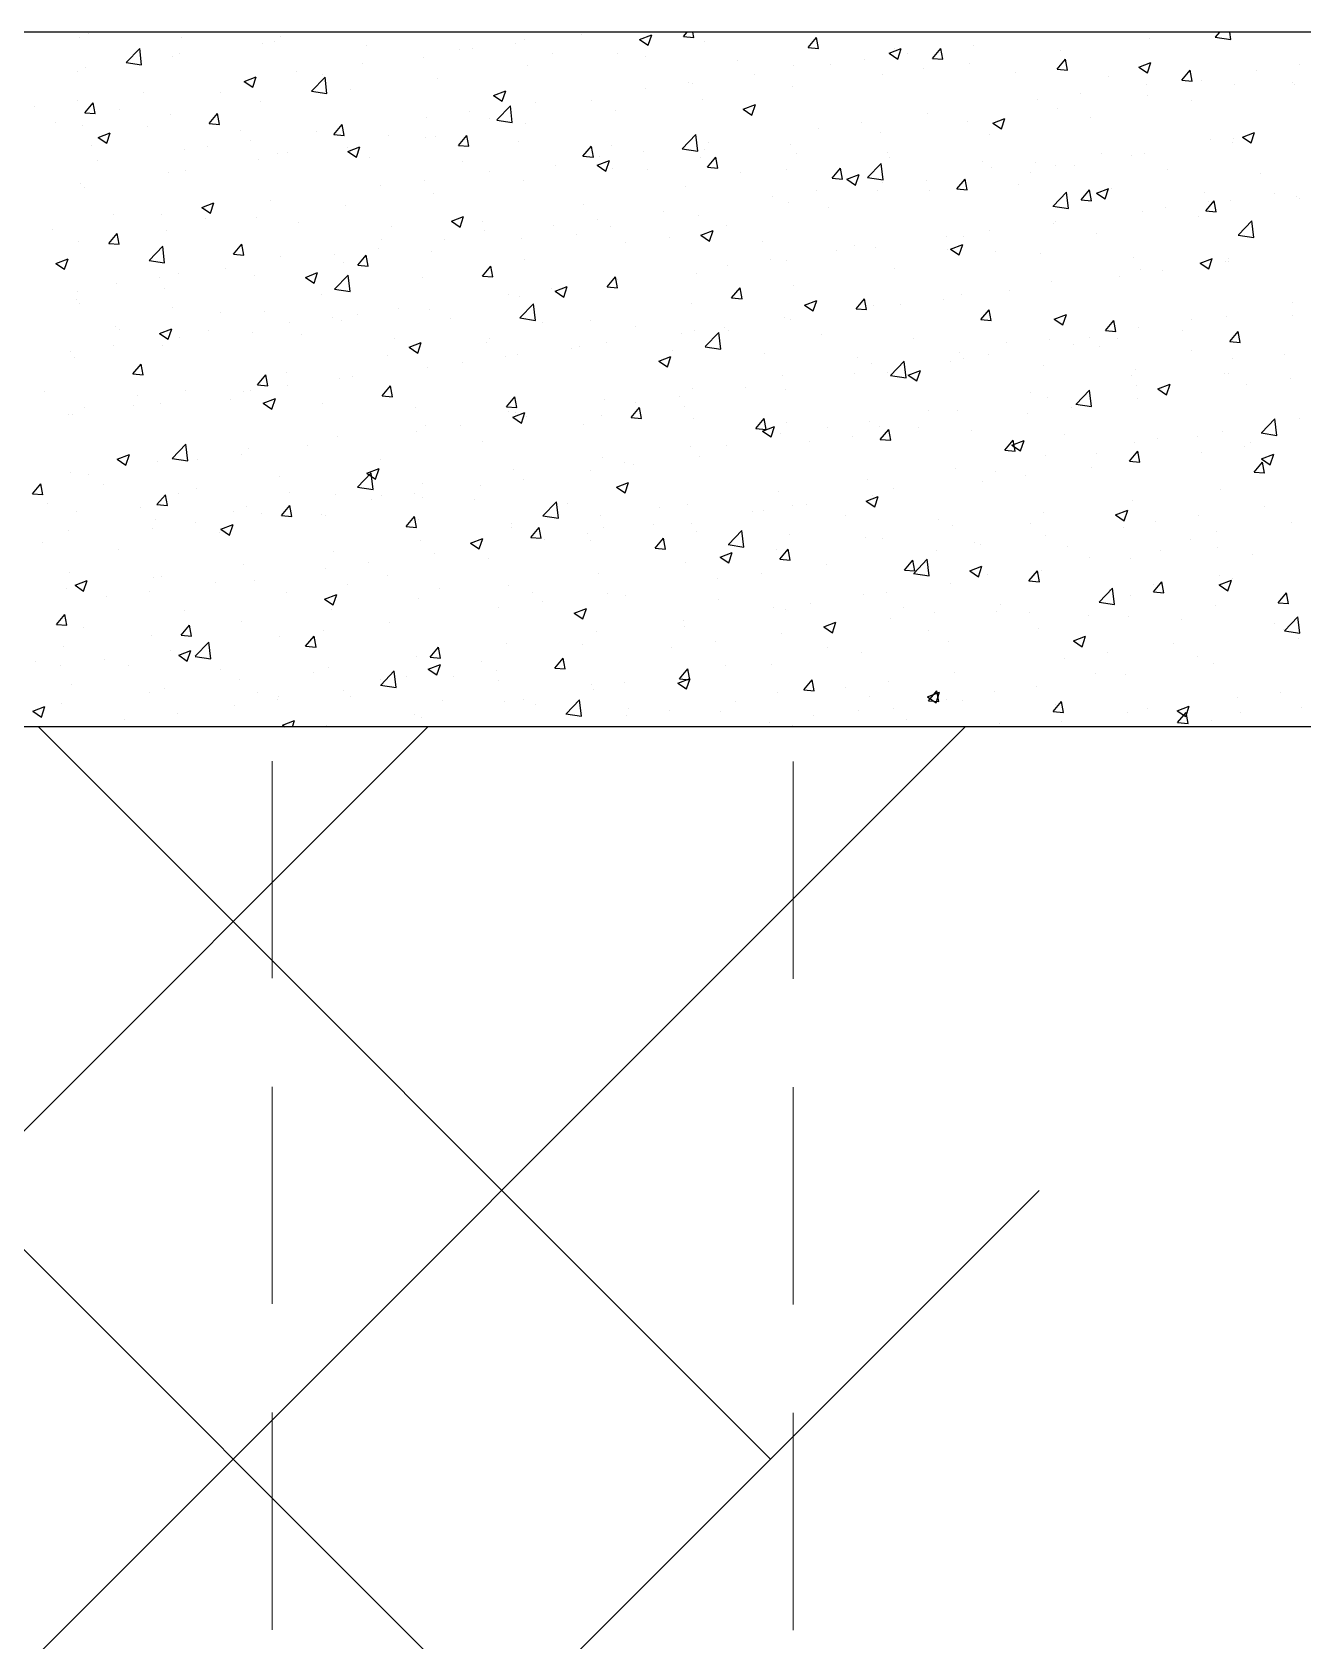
# Model space of a CAD drawing. Header units: millimetres. Extents: x 331487 to 517269, y 198509 to 399936.
# Drawn here: x 394982 to 395714, y 399010 to 399936 of the extents above; entities that cross this region are included whole.
import ezdxf

# ---------------------------------------------------------------- set-up
doc = ezdxf.new("R2010")
doc.units = ezdxf.units.MM
doc.header["$MEASUREMENT"] = 0
doc.linetypes.add('DASHED', pattern=[0.75, 0.5, -0.25])
doc.linetypes.add('DASHED2', pattern=[0.375, 0.25, -0.125])
doc.layers.add('9th_Sunk', color=251, linetype='DASHED', lineweight=5)
doc.layers.add('BEAM', color=1, linetype='Continuous', lineweight=5)
doc.layers.add('COLUMN', color=6, linetype='Continuous')

msp = doc.modelspace()

# ---------------------------------------------------------------- linework, layer by layer
at = {"layer": '9th_Sunk', "linetype": 'Continuous'}
for p, q in [((393550.83, 397568.19), (395519.12, 399536.48)), ((394014.87, 398341.59), (395209.76, 399536.48)), ((395871.02, 398341.59), (394676.13, 399536.48)), ((395406.98, 399114.98), (394985.49, 399536.48)), ((393086.79, 396794.79), (395561.66, 399269.66))]:
    msp.add_line(p, q, dxfattribs=at)
at = {"layer": 'BEAM', "linetype": 'DASHED2', "ltscale": 500}
for p, q in [((395120.13, 395079.25), (395120.13, 399536.48)), ((395420.13, 395079.03), (395420.13, 399536.48))]:
    msp.add_line(p, q, dxfattribs=at)
at = {"layer": 'COLUMN'}
for p, q in [((420345.71, 399936.48), (392220.13, 399936.48)), ((420350.13, 399536.48), (392620.13, 399536.48))]:
    msp.add_line(p, q, dxfattribs=at)
at = {"layer": 'COLUMN', "color": 2, "linetype": 'Continuous'}
for p, q in [((395009.36, 399933.15), (395009.36, 399933.15)), ((395014.55, 399935.72), (395014.55, 399935.72)), ((395034.39, 399936.44), (395034.39, 399936.44)), ((395067.94, 399933.46), (395067.94, 399933.46)), ((395114.81, 399929.79), (395114.81, 399929.79)), ((395121.32, 399931.21), (395121.32, 399931.21)), ((395124.92, 399933.93), (395124.92, 399933.93)), ((395260.21, 399930.19), (395260.21, 399930.19)), ((395265.52, 399932), (395265.52, 399932)), ((395298.08, 399935.18), (395298.08, 399935.18)), ((395331.66, 399932.35), (395338.66, 399935.04)), ((395331.66, 399932.35), (395336.63, 399929)), ((395336.63, 399929), (395338.66, 399935.04)), ((395356.92, 399933.96), (395359.03, 399936.48)), ((395356.92, 399933.96), (395362.9, 399933.44)), ((395362.89, 399933.43), (395362.33, 399936.48)), ((395369.25, 399930.88), (395369.25, 399930.88)), ((395428.64, 399927.68), (395433.47, 399933.43)), ((395434.62, 399927.15), (395433.46, 399933.42)), ((395625.1, 399933.07), (395625.1, 399933.07)), ((395663.14, 399933.66), (395672.03, 399932.28)), ((395663.17, 399933.69), (395665.84, 399936.48)), ((395672.03, 399932.28), (395671.54, 399936.48)), ((395036.08, 399919.04), (395043.87, 399927.16)), ((395044.94, 399917.63), (395043.84, 399927.13)), ((395062.88, 399922.29), (395062.88, 399922.29)), ((395066.61, 399923.92), (395066.61, 399923.92)), ((395174.7, 399928.95), (395174.7, 399928.95)), ((395207.2, 399921.99), (395207.2, 399921.99)), ((395228.08, 399926.7), (395228.08, 399926.7)), ((395235.17, 399926.9), (395235.17, 399926.9)), ((395281.46, 399924.44), (395281.46, 399924.44)), ((395318.73, 399924.48), (395318.73, 399924.48)), ((395334.85, 399922.19), (395334.85, 399922.19)), ((395428.64, 399927.68), (395434.62, 399927.16)), ((395460.99, 399920.65), (395460.99, 399920.65)), ((395475.37, 399924.35), (395482.37, 399927.03)), ((395475.37, 399924.35), (395480.35, 399920.99)), ((395478.67, 399927.03), (395478.67, 399927.03)), ((395480.34, 399920.99), (395482.37, 399927.03)), ((395486.03, 399923.95), (395486.03, 399923.95)), ((395500.37, 399921.41), (395505.19, 399927.15)), ((395500.37, 399921.41), (395506.35, 399920.88)), ((395506.35, 399920.88), (395505.19, 399927.15)), ((395523.9, 399928.93), (395523.9, 399928.93)), ((395572.1, 399915.13), (395576.92, 399920.88)), ((395573.76, 399926.03), (395573.76, 399926.03)), ((395578.07, 399914.6), (395576.92, 399920.87)), ((395008.29, 399913.91), (395008.29, 399913.91)), ((395012.36, 399915.89), (395012.36, 399915.89)), ((395036.05, 399919.01), (395044.94, 399917.63)), ((395134.15, 399913.6), (395134.15, 399913.6)), ((395148.89, 399911.97), (395148.89, 399911.97)), ((395172.02, 399918.58), (395172.02, 399918.58)), ((395267.39, 399917.44), (395267.39, 399917.44)), ((395388.23, 399919.93), (395388.23, 399919.93)), ((395397.84, 399912.34), (395397.84, 399912.34)), ((395420.35, 399917.02), (395420.35, 399917.02)), ((395441.61, 399917.68), (395441.61, 399917.68)), ((395471.31, 399912.13), (395471.31, 399912.13)), ((395494.99, 399915.42), (395494.99, 399915.42)), ((395521.82, 399918.53), (395521.82, 399918.53)), ((395548.38, 399913.17), (395548.38, 399913.17)), ((395572.1, 399915.13), (395578.07, 399914.61)), ((395619.08, 399916.34), (395626.09, 399919.02)), ((395619.08, 399916.34), (395624.06, 399912.98)), ((395624.06, 399912.98), (395626.08, 399919.02)), ((395643.82, 399908.86), (395648.64, 399914.6)), ((395649.8, 399908.33), (395648.64, 399914.6)), ((395686.81, 399914.4), (395686.81, 399914.4)), ((395711.84, 399917.7), (395711.84, 399917.7)), ((395045.96, 399901.99), (395045.96, 399901.99)), ((395103.92, 399908.11), (395110.93, 399910.8)), ((395103.92, 399908.11), (395108.9, 399904.76)), ((395108.89, 399904.75), (395110.92, 399910.8)), ((395109.11, 399910.3), (395109.11, 399910.3)), ((395142.77, 399902.45), (395151.67, 399901.08)), ((395142.8, 399902.49), (395150.59, 399910.6)), ((395151.67, 399901.08), (395150.56, 399910.57)), ((395164.94, 399903.54), (395164.94, 399903.54)), ((395215.45, 399909.94), (395215.45, 399909.94)), ((395247.64, 399900.1), (395254.64, 399902.79)), ((395252.61, 399896.75), (395254.64, 399902.79)), ((395334.93, 399904.05), (395334.93, 399904.05)), ((395359.96, 399907.35), (395359.96, 399907.35)), ((395362.03, 399907.01), (395362.03, 399907.01)), ((395419.97, 399905.09), (395419.97, 399905.09)), ((395601.76, 399910.91), (395601.76, 399910.91)), ((395623.65, 399906.09), (395623.65, 399906.09)), ((395643.82, 399908.86), (395649.8, 399908.33)), ((395655.14, 399908.65), (395655.14, 399908.65)), ((395674.4, 399906.19), (395674.4, 399906.19)), ((395707.82, 399907.41), (395707.82, 399907.41)), ((395708.52, 399906.4), (395708.52, 399906.4)), ((394983.05, 399893.71), (394983.05, 399893.71)), ((395008.08, 399897), (395008.08, 399897)), ((395012.16, 399890.11), (395016.98, 399895.86)), ((395018.14, 399889.59), (395016.98, 399895.85)), ((395090.57, 399901.96), (395090.57, 399901.96)), ((395113.6, 399896.5), (395113.6, 399896.5)), ((395247.64, 399900.1), (395252.61, 399896.75)), ((395249.53, 399885.93), (395257.32, 399894.05)), ((395258.39, 399884.52), (395257.29, 399894.02)), ((395271.77, 399895.74), (395271.77, 399895.74)), ((395303.71, 399897), (395303.71, 399897)), ((395368.03, 399897.59), (395368.03, 399897.59)), ((395391.35, 399892.09), (395398.35, 399894.78)), ((395396.32, 399888.74), (395398.35, 399894.78)), ((395560.75, 399897.81), (395560.75, 399897.81)), ((395572.55, 399892.74), (395572.55, 399892.74)), ((395585.78, 399901.1), (395585.78, 399901.1)), ((395623.89, 399899.78), (395623.89, 399899.78)), ((395649.5, 399897.4), (395649.5, 399897.4)), ((394995.08, 399884.62), (394995.08, 399884.62)), ((395012.16, 399890.11), (395018.14, 399889.59)), ((395032.25, 399891.95), (395032.25, 399891.95)), ((395061.66, 399889), (395061.66, 399889)), ((395083.89, 399883.84), (395088.71, 399889.59)), ((395083.89, 399883.84), (395089.87, 399883.32)), ((395089.86, 399883.31), (395088.71, 399889.58)), ((395208.87, 399887.46), (395208.87, 399887.46)), ((395233.9, 399890.75), (395233.9, 399890.75)), ((395245.4, 399886.99), (395245.4, 399886.99)), ((395249.5, 399885.9), (395258.39, 399884.52)), ((395266.18, 399884.15), (395266.18, 399884.15)), ((395317.52, 399891.19), (395317.52, 399891.19)), ((395391.35, 399892.09), (395396.32, 399888.74)), ((395459.72, 399884.51), (395459.72, 399884.51)), ((395497.59, 399889.49), (395497.59, 399889.49)), ((395520.61, 399885.25), (395520.61, 399885.25)), ((395535.06, 399884.08), (395542.06, 399886.77)), ((395535.06, 399884.08), (395540.04, 399880.73)), ((395540.03, 399880.73), (395542.06, 399886.77)), ((395591.18, 399887.39), (395591.18, 399887.39)), ((395011.15, 399882.6), (395011.15, 399882.6)), ((395019.9, 399875.86), (395026.9, 399878.54)), ((395019.9, 399875.86), (395024.88, 399872.5)), ((395024.87, 399872.5), (395026.9, 399878.54)), ((395048.46, 399882.37), (395048.46, 399882.37)), ((395101.84, 399880.11), (395101.84, 399880.11)), ((395145.71, 399879.14), (395145.71, 399879.14)), ((395155.23, 399877.85), (395155.23, 399877.85)), ((395155.62, 399877.56), (395160.44, 399883.31)), ((395155.62, 399877.56), (395161.59, 399877.04)), ((395161.59, 399877.04), (395160.43, 399883.3)), ((395187.08, 399876.98), (395187.08, 399876.98)), ((395208.61, 399875.6), (395208.61, 399875.6)), ((395214.24, 399876.65), (395214.24, 399876.65)), ((395227.34, 399871.29), (395232.16, 399877.03)), ((395233.32, 399870.76), (395232.16, 399877.03)), ((395356.25, 399869.38), (395364.04, 399877.5)), ((395365.12, 399867.97), (395364.01, 399877.47)), ((395434.68, 399881.21), (395434.68, 399881.21)), ((395470.1, 399878.84), (395470.1, 399878.84)), ((395532.86, 399877.38), (395532.86, 399877.38)), ((395660.5, 399874.96), (395660.5, 399874.96)), ((395673.46, 399875.44), (395673.46, 399875.44)), ((395678.78, 399876.08), (395685.78, 399878.76)), ((395678.78, 399876.08), (395683.75, 399872.72)), ((395683.75, 399872.72), (395685.77, 399878.76)), ((395685.54, 399878.26), (395685.54, 399878.26)), ((395016.17, 399871.19), (395016.17, 399871.19)), ((395069.55, 399868.93), (395069.55, 399868.93)), ((395082.81, 399870.86), (395082.81, 399870.86)), ((395107.84, 399874.16), (395107.84, 399874.16)), ((395122.93, 399866.68), (395122.93, 399866.68)), ((395128.76, 399866.97), (395128.76, 399866.97)), ((395163.61, 399867.85), (395170.62, 399870.54)), ((395163.61, 399867.85), (395168.59, 399864.49)), ((395163.73, 399870.25), (395163.73, 399870.25)), ((395168.59, 399864.49), (395170.61, 399870.53)), ((395227.34, 399871.29), (395233.32, 399870.77)), ((395261.99, 399873.34), (395261.99, 399873.34)), ((395299.07, 399865.01), (395303.89, 399870.76)), ((395299.07, 399865.01), (395305.04, 399864.49)), ((395305.04, 399864.49), (395303.89, 399870.75)), ((395315.37, 399871.09), (395315.37, 399871.09)), ((395333.66, 399867.91), (395333.66, 399867.91)), ((395356.22, 399869.35), (395365.12, 399867.97)), ((395368.76, 399868.83), (395368.76, 399868.83)), ((395371.53, 399872.89), (395371.53, 399872.89)), ((395418.75, 399871.8), (395418.75, 399871.8)), ((395422.14, 399866.58), (395422.14, 399866.58)), ((395474.54, 399867.37), (395474.54, 399867.37)), ((395597.35, 399866.65), (395597.35, 399866.65)), ((395615.14, 399865.43), (395615.14, 399865.43)), ((395622.67, 399866.49), (395622.67, 399866.49)), ((395673.18, 399872.9), (395673.18, 399872.9)), ((395019.65, 399862.55), (395019.65, 399862.55)), ((395060.44, 399855.71), (395060.44, 399855.71)), ((395070.44, 399856.96), (395070.44, 399856.96)), ((395112.38, 399863.21), (395112.38, 399863.21)), ((395176.31, 399864.42), (395176.31, 399864.42)), ((395229.69, 399862.17), (395229.69, 399862.17)), ((395245.47, 399856.3), (395245.47, 399856.3)), ((395283.08, 399859.91), (395283.08, 399859.91)), ((395307.33, 399859.84), (395314.33, 399862.53)), ((395307.33, 399859.84), (395312.3, 399856.48)), ((395308.62, 399864.61), (395308.62, 399864.61)), ((395312.3, 399856.48), (395314.33, 399862.53)), ((395316.3, 399857.9), (395316.3, 399857.9)), ((395336.46, 399857.66), (395336.46, 399857.66)), ((395366.81, 399864.3), (395366.81, 399864.3)), ((395370.79, 399858.74), (395375.61, 399864.48)), ((395370.79, 399858.74), (395376.77, 399858.22)), ((395376.77, 399858.21), (395375.61, 399864.48)), ((395416.22, 399857.35), (395416.22, 399857.35)), ((395442.52, 399852.46), (395447.34, 399858.21)), ((395448.49, 399851.94), (395447.34, 399858.2)), ((395462.98, 399852.83), (395470.77, 399860.95)), ((395471.84, 399851.42), (395470.73, 399860.92)), ((395475.52, 399864.32), (395475.52, 399864.32)), ((395528.9, 399862.07), (395528.9, 399862.07)), ((395534.44, 399858.36), (395534.44, 399858.36)), ((395559.47, 399861.66), (395559.47, 399861.66)), ((395571.33, 399859.45), (395571.33, 399859.45)), ((395582.28, 399859.81), (395582.28, 399859.81)), ((395635.67, 399857.55), (395635.67, 399857.55)), ((395009.93, 399849.31), (395009.93, 399849.31)), ((395012.12, 399846.95), (395012.12, 399846.95)), ((395182.56, 399848.02), (395182.56, 399848.02)), ((395207.59, 399851.31), (395207.59, 399851.31)), ((395264.96, 399850.86), (395264.96, 399850.86)), ((395357.9, 399847.34), (395357.9, 399847.34)), ((395389.84, 399855.4), (395389.84, 399855.4)), ((395442.52, 399852.46), (395448.5, 399851.94)), ((395443.22, 399853.14), (395443.22, 399853.14)), ((395451.04, 399851.83), (395458.04, 399854.52)), ((395451.04, 399851.83), (395456.01, 399848.48)), ((395456.01, 399848.47), (395458.04, 399854.52)), ((395462.95, 399852.8), (395471.84, 399851.42)), ((395471.29, 399850.05), (395471.29, 399850.05)), ((395496.61, 399850.89), (395496.61, 399850.89)), ((395514.25, 399846.19), (395519.07, 399851.93)), ((395520.22, 399845.66), (395519.06, 399851.93)), ((395519.39, 399851.96), (395519.39, 399851.96)), ((395549.99, 399848.63), (395549.99, 399848.63)), ((395556.82, 399855.42), (395556.82, 399855.42)), ((395594.75, 399843.82), (395601.76, 399846.51)), ((395599.72, 399840.47), (395601.75, 399846.51)), ((395689.05, 399855.3), (395689.05, 399855.3)), ((395079.59, 399835.6), (395086.59, 399838.28)), ((395084.56, 399832.24), (395086.59, 399838.28)), ((395119.41, 399839.7), (395119.41, 399839.7)), ((395213.02, 399843.36), (395213.02, 399843.36)), ((395299.59, 399837.33), (395299.59, 399837.33)), ((395408.38, 399841.77), (395408.38, 399841.77)), ((395417.54, 399838.51), (395417.54, 399838.51)), ((395433.41, 399845.06), (395433.41, 399845.06)), ((395468.88, 399845.55), (395468.88, 399845.55)), ((395498.5, 399845.41), (395498.5, 399845.41)), ((395514.25, 399846.19), (395520.22, 399845.67)), ((395569.7, 399836.28), (395577.49, 399844.4)), ((395578.56, 399834.87), (395577.46, 399844.37)), ((395585.97, 399839.91), (395590.79, 399845.66)), ((395585.97, 399839.91), (395591.95, 399839.39)), ((395591.95, 399839.38), (395590.79, 399845.65)), ((395594.75, 399843.82), (395599.73, 399840.47)), ((395603.37, 399846.38), (395603.37, 399846.38)), ((395656.75, 399844.12), (395656.75, 399844.12)), ((395657.7, 399833.64), (395662.52, 399839.38)), ((395659.23, 399838.82), (395659.23, 399838.82)), ((395663.67, 399833.11), (395662.52, 399839.38)), ((395671.97, 399839.61), (395671.97, 399839.61)), ((395697.1, 399843.8), (395697.1, 399843.8)), ((395710.13, 399841.87), (395710.13, 399841.87)), ((395711.65, 399840.44), (395711.65, 399840.44)), ((395028.57, 399831.53), (395028.57, 399831.53)), ((395056.5, 399831.42), (395056.5, 399831.42)), ((395079.59, 399835.6), (395084.57, 399832.24)), ((395081.53, 399834.72), (395081.53, 399834.72)), ((395081.95, 399829.28), (395081.95, 399829.28)), ((395111.17, 399829.92), (395111.17, 399829.92)), ((395162.51, 399836.96), (395162.51, 399836.96)), ((395223.31, 399827.59), (395230.31, 399830.27)), ((395228.28, 399824.23), (395230.3, 399830.27)), ((395307.35, 399828.47), (395307.35, 399828.47)), ((395345.22, 399833.45), (395345.22, 399833.45)), ((395365.6, 399831.02), (395365.6, 399831.02)), ((395440.18, 399835.4), (395440.18, 399835.4)), ((395569.67, 399836.25), (395578.56, 399834.87)), ((395621.46, 399833.21), (395621.46, 399833.21)), ((395634.2, 399835.52), (395634.2, 399835.52)), ((395653.33, 399830.43), (395653.33, 399830.43)), ((395657.7, 399833.64), (395663.67, 399833.12)), ((394993.34, 399823.11), (394993.34, 399823.11)), ((395026.04, 399814.9), (395030.86, 399820.64)), ((395032.01, 399814.37), (395030.86, 399820.64)), ((395059.23, 399822.42), (395059.23, 399822.42)), ((395135.33, 399827.02), (395135.33, 399827.02)), ((395188.71, 399824.77), (395188.71, 399824.77)), ((395223.31, 399827.59), (395228.28, 399824.23)), ((395241.27, 399827.32), (395241.27, 399827.32)), ((395242.1, 399822.51), (395242.1, 399822.51)), ((395282.32, 399825.17), (395282.32, 399825.17)), ((395295.48, 399820.26), (395295.48, 399820.26)), ((395315.09, 399824.61), (395315.09, 399824.61)), ((395367.02, 399819.58), (395374.02, 399822.27)), ((395367.02, 399819.58), (395371.99, 399816.22)), ((395371.99, 399816.22), (395374.02, 399822.26)), ((395381.87, 399825.39), (395381.87, 399825.39)), ((395508.13, 399818.92), (395508.13, 399818.92)), ((395518.17, 399818.67), (395518.17, 399818.67)), ((395533.17, 399822.22), (395533.17, 399822.22)), ((395570.11, 399826.16), (395570.11, 399826.16)), ((395571.04, 399827.21), (395571.04, 399827.21)), ((395595.01, 399820.42), (395595.01, 399820.42)), ((395676.39, 399819.69), (395685.29, 399818.32)), ((395676.43, 399819.73), (395684.21, 399827.84)), ((395685.29, 399818.32), (395684.18, 399827.81)), ((395008.72, 399816.02), (395008.72, 399816.02)), ((395026.04, 399814.9), (395032.02, 399814.37)), ((395049.34, 399805.07), (395057.13, 399813.19)), ((395058.2, 399803.66), (395057.1, 399813.16)), ((395097.76, 399808.62), (395102.59, 399814.37)), ((395103.74, 399808.09), (395102.58, 399814.36)), ((395181.29, 399811.87), (395181.29, 399811.87)), ((395182.95, 399817.31), (395182.95, 399817.31)), ((395211.8, 399810.07), (395211.8, 399810.07)), ((395219.16, 399816.86), (395219.16, 399816.86)), ((395263.74, 399817.57), (395263.74, 399817.57)), ((395323.55, 399815.38), (395323.55, 399815.38)), ((395348.86, 399818), (395348.86, 399818)), ((395402.24, 399815.75), (395402.24, 399815.75)), ((395444.98, 399810.61), (395444.98, 399810.61)), ((395455.63, 399813.49), (395455.63, 399813.49)), ((395467.66, 399812.26), (395467.66, 399812.26)), ((395509.01, 399811.24), (395509.01, 399811.24)), ((395510.73, 399811.57), (395517.73, 399814.26)), ((395510.73, 399811.57), (395515.71, 399808.21)), ((395515.7, 399808.21), (395517.73, 399814.26)), ((395536.69, 399810.41), (395536.69, 399810.41)), ((394995.57, 399803.34), (395002.57, 399806.03)), ((394995.57, 399803.34), (395000.54, 399799.99)), ((395000.54, 399799.99), (395002.57, 399806.03)), ((395049.31, 399805.04), (395058.2, 399803.66)), ((395093.1, 399800.26), (395093.1, 399800.26)), ((395097.76, 399808.62), (395103.74, 399808.1)), ((395124.63, 399807.3), (395124.63, 399807.3)), ((395156.25, 399808.58), (395156.25, 399808.58)), ((395161.29, 399803.67), (395161.29, 399803.67)), ((395169.49, 399802.35), (395174.31, 399808.09)), ((395169.49, 399802.35), (395175.47, 399801.82)), ((395175.47, 399801.82), (395174.31, 399808.09)), ((395241.22, 399796.07), (395246.04, 399801.82)), ((395247.19, 399795.54), (395246.04, 399801.81)), ((395265.23, 399805.37), (395265.23, 399805.37)), ((395382.07, 399802.33), (395382.07, 399802.33)), ((395407.1, 399805.62), (395407.1, 399805.62)), ((395416.32, 399805.22), (395416.32, 399805.22)), ((395478.38, 399800.4), (395478.38, 399800.4)), ((395562.39, 399808.98), (395562.39, 399808.98)), ((395615.77, 399806.72), (395615.77, 399806.72)), ((395654.44, 399803.56), (395661.45, 399806.25)), ((395654.44, 399803.56), (395659.42, 399800.21)), ((395659.41, 399800.2), (395661.44, 399806.25)), ((395669.15, 399804.47), (395669.15, 399804.47)), ((395670.75, 399806.32), (395670.75, 399806.32)), ((395670.8, 399804.36), (395670.8, 399804.36)), ((395030.19, 399791.98), (395030.19, 399791.98)), ((395055.23, 399795.27), (395055.23, 399795.27)), ((395066.31, 399797.29), (395066.31, 399797.29)), ((395109.95, 399796.63), (395109.95, 399796.63)), ((395139.28, 399795.33), (395146.28, 399798.02)), ((395139.28, 399795.33), (395144.26, 399791.98)), ((395144.25, 399791.98), (395146.28, 399798.02)), ((395156.06, 399788.52), (395163.85, 399796.64)), ((395164.93, 399787.11), (395163.82, 399796.61)), ((395206.91, 399795.36), (395206.91, 399795.36)), ((395241.22, 399796.07), (395247.19, 399795.55)), ((395312.94, 399789.79), (395317.76, 399795.54)), ((395313.87, 399791.32), (395313.87, 399791.32)), ((395318.92, 399789.27), (395317.76, 399795.53)), ((395318.92, 399794.01), (395318.92, 399794.01)), ((395364.38, 399797.73), (395364.38, 399797.73)), ((395568.9, 399792.87), (395568.9, 399792.87)), ((395607.89, 399796.08), (395607.89, 399796.08)), ((395620.24, 399799.92), (395620.24, 399799.92)), ((395632.92, 399799.37), (395632.92, 399799.37)), ((395007.5, 399782.73), (395007.5, 399782.73)), ((395007.99, 399787.28), (395007.99, 399787.28)), ((395058.01, 399789.13), (395058.01, 399789.13)), ((395148.59, 399785.35), (395148.59, 399785.35)), ((395156.03, 399788.49), (395164.93, 399787.11)), ((395256.01, 399785.73), (395256.01, 399785.73)), ((395262.53, 399784.28), (395262.53, 399784.28)), ((395281.04, 399789.03), (395281.04, 399789.03)), ((395283, 399787.32), (395290, 399790.01)), ((395283, 399787.32), (395287.97, 399783.97)), ((395287.97, 399783.97), (395289.99, 399790.01)), ((395312.94, 399789.79), (395318.92, 399789.27)), ((395384.67, 399783.52), (395389.49, 399789.26)), ((395384.67, 399783.52), (395390.65, 399783)), ((395390.64, 399782.99), (395389.49, 399789.26)), ((395420.06, 399790.39), (395420.06, 399790.39)), ((395426.71, 399779.32), (395433.71, 399782)), ((395431.68, 399775.96), (395433.71, 399782)), ((395456.39, 399777.24), (395461.22, 399782.99)), ((395462.37, 399776.72), (395461.21, 399782.98)), ((395506.86, 399782.78), (395506.86, 399782.78)), ((395516.96, 399785.38), (395516.96, 399785.38)), ((395544.73, 399787.76), (395544.73, 399787.76)), ((395009.09, 399780.43), (395009.09, 399780.43)), ((395062.48, 399778.18), (395062.48, 399778.18)), ((395090.27, 399775.33), (395090.27, 399775.33)), ((395115.86, 399775.92), (395115.86, 399775.92)), ((395154.98, 399772.43), (395154.98, 399772.43)), ((395169.24, 399773.67), (395169.24, 399773.67)), ((395192.85, 399777.42), (395192.85, 399777.42)), ((395210.59, 399776.79), (395210.59, 399776.79)), ((395262.79, 399771.97), (395270.58, 399780.09)), ((395271.65, 399770.56), (395270.54, 399780.06)), ((395361.74, 399780.38), (395361.74, 399780.38)), ((395426.71, 399779.32), (395431.68, 399775.96)), ((395456.39, 399777.24), (395462.37, 399776.72)), ((395466.45, 399778.98), (395466.45, 399778.98)), ((395481.83, 399779.48), (395481.83, 399779.48)), ((395528.12, 399770.97), (395532.94, 399776.71)), ((395534.1, 399770.44), (395532.94, 399776.71)), ((395570.42, 399771.31), (395577.42, 399773.99)), ((395575.39, 399767.95), (395577.42, 399773.99)), ((395669.54, 399773.03), (395669.54, 399773.03)), ((395707.52, 399780.78), (395707.52, 399780.78)), ((395707.64, 399773.23), (395707.64, 399773.23)), ((395030.18, 399767), (395030.18, 399767)), ((395031.95, 399765.32), (395031.95, 399765.32)), ((395055.26, 399763.08), (395062.26, 399765.77)), ((395055.26, 399763.08), (395060.24, 399759.73)), ((395060.23, 399759.72), (395062.26, 399765.77)), ((395083.56, 399764.75), (395083.56, 399764.75)), ((395108.73, 399763.34), (395108.73, 399763.34)), ((395129.95, 399769.13), (395129.95, 399769.13)), ((395160.08, 399770.38), (395160.08, 399770.38)), ((395222.62, 399771.41), (395222.62, 399771.41)), ((395262.76, 399771.94), (395271.65, 399770.56)), ((395276.01, 399769.16), (395276.01, 399769.16)), ((395303.42, 399770.37), (395303.42, 399770.37)), ((395329.39, 399766.9), (395329.39, 399766.9)), ((395363.17, 399764.44), (395363.17, 399764.44)), ((395369.51, 399755.42), (395377.3, 399763.54)), ((395378.37, 399754.01), (395377.27, 399763.51)), ((395380.8, 399766.18), (395380.8, 399766.18)), ((395382.77, 399764.65), (395382.77, 399764.65)), ((395415.1, 399771.93), (395415.1, 399771.93)), ((395418.67, 399771.17), (395418.67, 399771.17)), ((395528.12, 399770.97), (395534.1, 399770.45)), ((395570.42, 399771.31), (395575.4, 399767.95)), ((395599.85, 399764.69), (395604.67, 399770.44)), ((395599.85, 399764.69), (395605.82, 399764.17)), ((395605.82, 399764.17), (395604.67, 399770.43)), ((395619.02, 399766.63), (395619.02, 399766.63)), ((395644.49, 399764.92), (395644.49, 399764.92)), ((395649.2, 399770.77), (395649.2, 399770.77)), ((395671.57, 399758.42), (395676.39, 399764.16)), ((395677.55, 399757.89), (395676.39, 399764.16)), ((395028.92, 399755.83), (395028.92, 399755.83)), ((395056.8, 399755.84), (395056.8, 399755.84)), ((395066.79, 399760.82), (395066.79, 399760.82)), ((395136.94, 399762.49), (395136.94, 399762.49)), ((395190.33, 399760.24), (395190.33, 399760.24)), ((395198.97, 399755.07), (395205.98, 399757.76)), ((395198.97, 399755.07), (395203.95, 399751.72)), ((395203.94, 399751.72), (395205.97, 399757.76)), ((395243.71, 399757.98), (395243.71, 399757.98)), ((395245.1, 399760.36), (395245.1, 399760.36)), ((395292.61, 399754.57), (395292.61, 399754.57)), ((395297.09, 399755.72), (395297.09, 399755.72)), ((395312.65, 399758.03), (395312.65, 399758.03)), ((395355.76, 399762.89), (395355.76, 399762.89)), ((395369.48, 399755.39), (395378.37, 399754.01)), ((395436.15, 399762.39), (395436.15, 399762.39)), ((395489.53, 399760.14), (395489.53, 399760.14)), ((395542.92, 399757.88), (395542.92, 399757.88)), ((395567.68, 399759.59), (395567.68, 399759.59)), ((395581.58, 399756.64), (395581.58, 399756.64)), ((395590.88, 399760.76), (395590.88, 399760.76)), ((395596.3, 399755.62), (395596.3, 399755.62)), ((395606.62, 399759.93), (395606.62, 399759.93)), ((395671.57, 399758.42), (395677.55, 399757.9)), ((395003.88, 399752.54), (395003.88, 399752.54)), ((395006.28, 399749.44), (395006.28, 399749.44)), ((395039.91, 399739.68), (395044.73, 399745.42)), ((395045.89, 399739.15), (395044.73, 399745.42)), ((395186.78, 399750.35), (395186.78, 399750.35)), ((395229.7, 399746.29), (395229.7, 399746.29)), ((395254.74, 399749.59), (395254.74, 399749.59)), ((395261.31, 399750.99), (395261.31, 399750.99)), ((395342.69, 399747.06), (395349.69, 399749.75)), ((395342.69, 399747.06), (395347.66, 399743.71)), ((395347.66, 399743.71), (395349.69, 399749.75)), ((395350.47, 399753.47), (395350.47, 399753.47)), ((395403.85, 399751.21), (395403.85, 399751.21)), ((395457.24, 399748.96), (395457.24, 399748.96)), ((395465.23, 399745.69), (395465.23, 399745.69)), ((395476.23, 399738.87), (395484.02, 399746.98)), ((395485.1, 399737.46), (395483.99, 399746.95)), ((395510.62, 399746.7), (395510.62, 399746.7)), ((395515.74, 399752.09), (395515.74, 399752.09)), ((395518.43, 399748.32), (395518.43, 399748.32)), ((395532.57, 399750.75), (395532.57, 399750.75)), ((395649.68, 399753.37), (395649.68, 399753.37)), ((395673.16, 399748.81), (395673.16, 399748.81)), ((395703.06, 399751.11), (395703.06, 399751.11)), ((395039.91, 399739.68), (395045.89, 399739.15)), ((395111.64, 399733.4), (395116.46, 399739.15)), ((395117.61, 399732.87), (395116.46, 399739.14)), ((395128.46, 399740.34), (395128.46, 399740.34)), ((395158.86, 399737.09), (395158.86, 399737.09)), ((395166.55, 399737.97), (395166.55, 399737.97)), ((395209.37, 399743.5), (395209.37, 399743.5)), ((395413.89, 399738.64), (395413.89, 399738.64)), ((395455.52, 399740.04), (395455.52, 399740.04)), ((395474.25, 399740.74), (395474.25, 399740.74)), ((395476.2, 399738.84), (395485.1, 399737.46)), ((395480.55, 399743.34), (395480.55, 399743.34)), ((395486.4, 399739.05), (395493.4, 399741.74)), ((395486.4, 399739.05), (395491.37, 399735.7)), ((395491.37, 399735.7), (395493.4, 399741.74)), ((395564, 399744.45), (395564, 399744.45)), ((395614.85, 399738.8), (395614.85, 399738.8)), ((395617.38, 399742.19), (395617.38, 399742.19)), ((395668.32, 399739.74), (395668.32, 399739.74)), ((395670.77, 399739.94), (395670.77, 399739.94)), ((395706.37, 399737.09), (395706.37, 399737.09)), ((394989.2, 399729.6), (394989.2, 399729.6)), ((395042.58, 399727.35), (395042.58, 399727.35)), ((395070.14, 399730.33), (395070.14, 399730.33)), ((395103.64, 399729.69), (395103.64, 399729.69)), ((395107.52, 399730.05), (395107.52, 399730.05)), ((395111.64, 399733.4), (395117.62, 399732.88)), ((395128.67, 399732.99), (395128.67, 399732.99)), ((395183.37, 399727.13), (395188.19, 399732.87)), ((395183.37, 399727.13), (395189.34, 399726.6)), ((395189.34, 399726.6), (395188.18, 399732.87)), ((395255.09, 399720.85), (395259.91, 399726.6)), ((395261.07, 399720.32), (395259.91, 399726.59)), ((395354.49, 399726.74), (395354.49, 399726.74)), ((395361.95, 399731.15), (395361.95, 399731.15)), ((395392.36, 399731.73), (395392.36, 399731.73)), ((395415.93, 399730.73), (395415.93, 399730.73)), ((395556.53, 399728.79), (395556.53, 399728.79)), ((395566.47, 399726.3), (395566.47, 399726.3)), ((395582.96, 399722.32), (395590.75, 399730.43)), ((395591.82, 399720.9), (395590.72, 399730.4)), ((395617.81, 399733.34), (395617.81, 399733.34)), ((395630.11, 399731.05), (395637.11, 399733.73)), ((395630.11, 399731.05), (395635.09, 399727.69)), ((395635.08, 399727.69), (395637.11, 399733.73)), ((395681.34, 399733.79), (395681.34, 399733.79)), ((395011.83, 399720.32), (395011.83, 399720.32)), ((395040.48, 399721.38), (395040.48, 399721.38)), ((395055.58, 399722.56), (395055.58, 399722.56)), ((395095.96, 399725.09), (395095.96, 399725.09)), ((395114.95, 399722.82), (395121.95, 399725.51)), ((395114.95, 399722.82), (395119.93, 399719.46)), ((395119.92, 399719.46), (395121.95, 399725.5)), ((395149.35, 399722.84), (395149.35, 399722.84)), ((395202.73, 399720.58), (395202.73, 399720.58)), ((395255.09, 399720.85), (395261.07, 399720.33)), ((395256.11, 399718.33), (395256.11, 399718.33)), ((395258.66, 399714.81), (395265.67, 399717.5)), ((395260.1, 399717.7), (395260.1, 399717.7)), ((395263.64, 399711.45), (395265.66, 399717.5)), ((395311.44, 399724.75), (395311.44, 399724.75)), ((395326.82, 399714.58), (395331.64, 399720.32)), ((395329.46, 399723.44), (395329.46, 399723.44)), ((395332.79, 399714.05), (395331.64, 399720.32)), ((395357.61, 399720.71), (395357.61, 399720.71)), ((395498.21, 399718.78), (395498.21, 399718.78)), ((395514.53, 399718.8), (395514.53, 399718.8)), ((395555.27, 399717.2), (395555.27, 399717.2)), ((395580.31, 399720.49), (395580.31, 399720.49)), ((395582.93, 399722.28), (395591.82, 399720.9)), ((395618.18, 399725.48), (395618.18, 399725.48)), ((395002.61, 399716.39), (395002.61, 399716.39)), ((395005.07, 399716.15), (395005.07, 399716.15)), ((395208.16, 399710.21), (395208.16, 399710.21)), ((395228.43, 399710.14), (395228.43, 399710.14)), ((395258.66, 399714.81), (395263.64, 399711.45)), ((395266.3, 399715.13), (395266.3, 399715.13)), ((395299.29, 399710.7), (395299.29, 399710.7)), ((395309.49, 399716.07), (395309.49, 399716.07)), ((395326.82, 399714.58), (395332.79, 399714.05)), ((395362.87, 399713.82), (395362.87, 399713.82)), ((395398.54, 399708.3), (395403.36, 399714.05)), ((395398.54, 399708.3), (395404.52, 399707.78)), ((395402.38, 399706.8), (395409.38, 399709.49)), ((395404.52, 399707.77), (395403.36, 399714.04)), ((395407.35, 399703.44), (395409.38, 399709.49)), ((395416.26, 399711.56), (395416.26, 399711.56)), ((395439.89, 399708.77), (395439.89, 399708.77)), ((395464.02, 399712.4), (395464.02, 399712.4)), ((395469.64, 399709.3), (395469.64, 399709.3)), ((395470.27, 399702.03), (395475.09, 399707.77)), ((395476.24, 399701.5), (395475.09, 399707.77)), ((395492.12, 399708.88), (395492.12, 399708.88)), ((395689.68, 399705.76), (395697.47, 399713.88)), ((395698.55, 399704.35), (395697.44, 399713.85)), ((395711.35, 399713.82), (395711.35, 399713.82)), ((395062.6, 399691.11), (395070.39, 399699.23)), ((395071.46, 399689.7), (395070.35, 399699.2)), ((395140.24, 399698.53), (395140.24, 399698.53)), ((395157.65, 399703.8), (395157.65, 399703.8)), ((395203.39, 399706.85), (395203.39, 399706.85)), ((395240.97, 399700.69), (395240.97, 399700.69)), ((395381.57, 399698.76), (395381.57, 399698.76)), ((395402.38, 399706.8), (395407.35, 399703.45)), ((395412.67, 399705.36), (395412.67, 399705.36)), ((395429.21, 399700.6), (395429.21, 399700.6)), ((395454.25, 399703.9), (395454.25, 399703.9)), ((395470.27, 399702.03), (395476.25, 399701.5)), ((395523.02, 399707.05), (395523.02, 399707.05)), ((395542, 399695.75), (395546.82, 399701.5)), ((395546.09, 399698.79), (395553.09, 399701.48)), ((395546.09, 399698.79), (395551.06, 399695.44)), ((395547.97, 399695.22), (395546.81, 399701.49)), ((395551.06, 399695.44), (395553.09, 399701.48)), ((395576.4, 399704.79), (395576.4, 399704.79)), ((395616.59, 399700.05), (395616.59, 399700.05)), ((395629.79, 399702.54), (395629.79, 399702.54)), ((395653.04, 399703.8), (395653.04, 399703.8)), ((395667.1, 399706.45), (395667.1, 399706.45)), ((395683.17, 399700.28), (395683.17, 399700.28)), ((395689.65, 399705.73), (395698.55, 399704.35)), ((395030.93, 399690.57), (395037.93, 399693.25)), ((395030.93, 399690.57), (395035.9, 399687.21)), ((395035.9, 399687.21), (395037.93, 399693.25)), ((395054.36, 399689.27), (395054.36, 399689.27)), ((395062.57, 399691.08), (395071.46, 399689.7)), ((395077.33, 399690.25), (395077.33, 399690.25)), ((395102.37, 399693.55), (395102.37, 399693.55)), ((395106.3, 399696.76), (395106.3, 399696.76)), ((395182.65, 399690.68), (395182.65, 399690.68)), ((395310.22, 399691.46), (395310.22, 399691.46)), ((395360.73, 399697.86), (395360.73, 399697.86)), ((395366.06, 399692.29), (395366.06, 399692.29)), ((395542, 399695.75), (395547.97, 399695.23)), ((395565.25, 399693.01), (395565.25, 399693.01)), ((395594.72, 399693.79), (395594.72, 399693.79)), ((395613.72, 399689.47), (395618.54, 399695.22)), ((395613.72, 399689.47), (395619.7, 399688.95)), ((395619.7, 399688.95), (395618.54, 399695.21)), ((395655.03, 399694.35), (395655.03, 399694.35)), ((395680.06, 399697.65), (395680.06, 399697.65)), ((395689.8, 399690.78), (395696.8, 399693.47)), ((395689.8, 399690.78), (395694.78, 399687.43)), ((395694.77, 399687.43), (395696.8, 399693.47)), ((395003.85, 399682.86), (395003.85, 399682.86)), ((395014.18, 399681.94), (395014.18, 399681.94)), ((395124.33, 399680.67), (395124.33, 399680.67)), ((395169.32, 399674.56), (395177.11, 399682.68)), ((395174.64, 399682.56), (395181.64, 399685.24)), ((395174.64, 399682.56), (395179.62, 399679.2)), ((395178.18, 399673.15), (395177.08, 399682.65)), ((395179.61, 399679.2), (395181.64, 399685.24)), ((395258.88, 399684.41), (395258.88, 399684.41)), ((395303.15, 399684), (395303.15, 399684)), ((395323.25, 399688.75), (395323.25, 399688.75)), ((395328.18, 399687.3), (395328.18, 399687.3)), ((395513.31, 399685.51), (395513.31, 399685.51)), ((395536.4, 399683.78), (395536.4, 399683.78)), ((395554, 399681.05), (395554, 399681.05)), ((395591.87, 399686.04), (395591.87, 399686.04)), ((395685.45, 399683.2), (395690.27, 399688.94)), ((395685.45, 399683.2), (395691.43, 399682.68)), ((395691.42, 399682.67), (395690.27, 399688.94)), ((394982.06, 399670.73), (394986.88, 399676.48)), ((394982.06, 399670.73), (394988.04, 399670.21)), ((394988.04, 399670.2), (394986.88, 399676.47)), ((395023.11, 399676.25), (395023.11, 399676.25)), ((395066.02, 399670.66), (395066.02, 399670.66)), ((395076.49, 399673.99), (395076.49, 399673.99)), ((395129.87, 399671.74), (395129.87, 399671.74)), ((395156.43, 399670.52), (395156.43, 399670.52)), ((395169.29, 399674.53), (395178.18, 399673.15)), ((395202.12, 399670.7), (395202.12, 399670.7)), ((395206.94, 399676.92), (395206.94, 399676.92)), ((395240, 399675.69), (395240, 399675.69)), ((395264.93, 399678.74), (395264.93, 399678.74)), ((395318.35, 399674.55), (395325.36, 399677.24)), ((395318.36, 399674.55), (395323.33, 399671.19)), ((395323.33, 399671.19), (395325.35, 399677.23)), ((395411.46, 399672.07), (395411.46, 399672.07)), ((395462.8, 399679.11), (395462.8, 399679.11)), ((395478.08, 399673.77), (395478.08, 399673.77)), ((395528.97, 399677.76), (395528.97, 399677.76)), ((395665.89, 399673.16), (395665.89, 399673.16)), ((394990.81, 399665.07), (394990.81, 399665.07)), ((395044.19, 399662.82), (395044.19, 399662.82)), ((395053.79, 399664.46), (395058.61, 399670.2)), ((395053.79, 399664.46), (395059.77, 399663.93)), ((395059.76, 399663.93), (395058.61, 399670.2)), ((395105.09, 399663.47), (395105.09, 399663.47)), ((395125.51, 399658.18), (395130.34, 399663.93)), ((395131.49, 399657.65), (395130.33, 399663.92)), ((395177.09, 399667.41), (395177.09, 399667.41)), ((395183.25, 399669.48), (395183.25, 399669.48)), ((395206.61, 399668.73), (395206.61, 399668.73)), ((395236.64, 399667.23), (395236.64, 399667.23)), ((395276.04, 399658.01), (395283.83, 399666.13)), ((395284.91, 399656.6), (395283.8, 399666.09)), ((395290.02, 399664.97), (395290.02, 399664.97)), ((395343.4, 399662.72), (395343.4, 399662.72)), ((395359.52, 399664.57), (395359.52, 399664.57)), ((395419.76, 399663.76), (395419.76, 399663.76)), ((395427.94, 399664.45), (395427.94, 399664.45)), ((395462.07, 399666.54), (395469.07, 399669.23)), ((395462.07, 399666.54), (395467.04, 399663.18)), ((395465.81, 399669.44), (395465.81, 399669.44)), ((395467.04, 399663.18), (395469.07, 399669.23)), ((395605.78, 399658.53), (395612.78, 399661.22)), ((395610.75, 399655.17), (395612.78, 399661.22)), ((395615.38, 399666.76), (395615.38, 399666.76)), ((395691.63, 399663.19), (395691.63, 399663.19)), ((395007.7, 399660.65), (395007.7, 399660.65)), ((395053.15, 399655.98), (395053.15, 399655.98)), ((395076.06, 399654.11), (395076.06, 399654.11)), ((395090.62, 399650.3), (395097.62, 399652.99)), ((395095.59, 399646.95), (395097.62, 399652.99)), ((395097.57, 399660.56), (395097.57, 399660.56)), ((395113.93, 399659.09), (395113.93, 399659.09)), ((395125.51, 399658.18), (395131.49, 399657.66)), ((395148.3, 399658.72), (395148.3, 399658.72)), ((395150.96, 399658.31), (395150.96, 399658.31)), ((395197.24, 399651.91), (395202.06, 399657.65)), ((395203.22, 399651.38), (395202.06, 399657.65)), ((395204.34, 399656.05), (395204.34, 399656.05)), ((395257.72, 399653.79), (395257.72, 399653.79)), ((395276.01, 399657.98), (395284.91, 399656.6)), ((395309.01, 399658.17), (395309.01, 399658.17)), ((395339.75, 399652.84), (395339.75, 399652.84)), ((395361.44, 399653.75), (395361.44, 399653.75)), ((395396.78, 399660.46), (395396.78, 399660.46)), ((395402.91, 399661.16), (395402.91, 399661.16)), ((395450.17, 399658.21), (395450.17, 399658.21)), ((395503.55, 399655.95), (395503.55, 399655.95)), ((395512.09, 399652.22), (395512.09, 399652.22)), ((395556.93, 399653.69), (395556.93, 399653.69)), ((395564.03, 399659.72), (395564.03, 399659.72)), ((395605.78, 399658.53), (395610.76, 399655.18)), ((395628.72, 399654.91), (395628.72, 399654.91)), ((395653.76, 399658.21), (395653.76, 399658.21)), ((395707.23, 399654.15), (395707.23, 399654.15)), ((395002.64, 399649.57), (395002.64, 399649.57)), ((395051.03, 399650.81), (395051.03, 399650.81)), ((395089.98, 399648.71), (395089.98, 399648.71)), ((395090.62, 399650.3), (395095.59, 399646.95)), ((395197.24, 399651.91), (395203.22, 399651.38)), ((395205.72, 399643.63), (395205.72, 399643.63)), ((395234.33, 399642.29), (395241.33, 399644.98)), ((395239.3, 399638.94), (395241.33, 399644.98)), ((395257.66, 399651.13), (395257.66, 399651.13)), ((395268.97, 399645.63), (395273.79, 399651.38)), ((395268.97, 399645.63), (395274.94, 399645.11)), ((395274.94, 399645.1), (395273.79, 399651.37)), ((395276.84, 399644.56), (395276.84, 399644.56)), ((395301.88, 399647.86), (395301.88, 399647.86)), ((395303.12, 399643.74), (395303.12, 399643.74)), ((395311.1, 399651.54), (395311.1, 399651.54)), ((395340.69, 399639.36), (395345.51, 399645.1)), ((395346.67, 399638.83), (395345.51, 399645.1)), ((395364.49, 399649.28), (395364.49, 399649.28)), ((395382.77, 399641.46), (395390.56, 399649.57)), ((395391.63, 399640.04), (395390.53, 399649.54)), ((395417.87, 399647.03), (395417.87, 399647.03)), ((395461.58, 399645.82), (395461.58, 399645.82)), ((395471.25, 399644.77), (395471.25, 399644.77)), ((395565.57, 399646.6), (395565.57, 399646.6)), ((395610.31, 399651.44), (395610.31, 399651.44)), ((395648.91, 399644.14), (395648.91, 399644.14)), ((395663.69, 399649.18), (395663.69, 399649.18)), ((394987.87, 399642.5), (394987.87, 399642.5)), ((395031.66, 399638.7), (395031.66, 399638.7)), ((395155.21, 399637.23), (395155.21, 399637.23)), ((395213.69, 399636.25), (395213.69, 399636.25)), ((395234.33, 399642.29), (395239.31, 399638.94)), ((395244.81, 399633.73), (395244.81, 399633.73)), ((395340.69, 399639.36), (395346.67, 399638.83)), ((395378.05, 399634.29), (395385.05, 399636.97)), ((395378.05, 399634.29), (395383.02, 399630.93)), ((395382.74, 399641.42), (395391.63, 399640.04)), ((395383.02, 399630.93), (395385.04, 399636.97)), ((395410.24, 399638.78), (395410.24, 399638.78)), ((395412.42, 399633.08), (395417.24, 399638.83)), ((395418.39, 399632.55), (395417.24, 399638.82)), ((395502.66, 399638.31), (395502.66, 399638.31)), ((395524.63, 399642.52), (395524.63, 399642.52)), ((395527.69, 399641.61), (395527.69, 399641.61)), ((395578.01, 399640.26), (395578.01, 399640.26)), ((395590.59, 399634.13), (395590.59, 399634.13)), ((395614.16, 399633.47), (395614.16, 399633.47)), ((395631.4, 399638.01), (395631.4, 399638.01)), ((395664.67, 399639.87), (395664.67, 399639.87)), ((395684.78, 399635.75), (395684.78, 399635.75)), ((395003.21, 399625.42), (395003.21, 399625.42)), ((395103.87, 399630.18), (395103.87, 399630.18)), ((395150.78, 399627.97), (395150.78, 399627.97)), ((395175.81, 399631.26), (395175.81, 399631.26)), ((395307.79, 399624.88), (395307.79, 399624.88)), ((395358.3, 399631.28), (395358.3, 399631.28)), ((395401.63, 399625.01), (395401.63, 399625.01)), ((395412.42, 399633.08), (395418.4, 399632.56)), ((395439.51, 399630), (395439.51, 399630)), ((395484.14, 399626.81), (395488.97, 399632.55)), ((395484.14, 399626.81), (395490.12, 399626.28)), ((395490.12, 399626.28), (395488.96, 399632.55)), ((395489.46, 399624.87), (395498.36, 399623.49)), ((395489.49, 399624.9), (395497.28, 399633.02)), ((395498.36, 399623.49), (395497.25, 399632.99)), ((395521.76, 399626.28), (395528.76, 399628.96)), ((395521.76, 399626.28), (395526.73, 399622.92)), ((395526.73, 399622.92), (395528.76, 399628.96)), ((395555.87, 399620.53), (395560.69, 399626.28)), ((395561.85, 399620), (395560.69, 399626.27)), ((395562.82, 399626.43), (395562.82, 399626.43)), ((395001.42, 399616.29), (395001.42, 399616.29)), ((395006.6, 399618.05), (395013.6, 399620.74)), ((395006.6, 399618.05), (395011.57, 399614.7)), ((395011.57, 399614.69), (395013.6, 399620.74)), ((395051.93, 399622.69), (395051.93, 399622.69)), ((395056.59, 399623.16), (395056.59, 399623.16)), ((395087.63, 399619.65), (395087.63, 399619.65)), ((395109.98, 399620.91), (395109.98, 399620.91)), ((395163.36, 399618.65), (395163.36, 399618.65)), ((395186.49, 399623.72), (395186.49, 399623.72)), ((395216.74, 399616.4), (395216.74, 399616.4)), ((395256.45, 399617.84), (395256.45, 399617.84)), ((395376.6, 399621.72), (395376.6, 399621.72)), ((395510.88, 399618.93), (395510.88, 399618.93)), ((395532.27, 399624.12), (395532.27, 399624.12)), ((395555.87, 399620.53), (395561.85, 399620.01)), ((395596.22, 399608.35), (395604.01, 399616.47)), ((395602.42, 399615.47), (395602.42, 399615.47)), ((395605.08, 399606.94), (395603.97, 399616.44)), ((395627.45, 399618.76), (395627.45, 399618.76)), ((395627.6, 399614.26), (395632.42, 399620)), ((395633.57, 399613.73), (395632.42, 399620)), ((395665.32, 399623.75), (395665.32, 399623.75)), ((395665.47, 399618.27), (395672.47, 399620.96)), ((395665.47, 399618.27), (395670.45, 399614.91)), ((395670.44, 399614.91), (395672.47, 399620.95)), ((395672.87, 399622.18), (395672.87, 399622.18)), ((395024.72, 399611.37), (395024.72, 399611.37)), ((395049.75, 399614.67), (395049.75, 399614.67)), ((395128.17, 399613.71), (395128.17, 399613.71)), ((395150.31, 399610.04), (395157.31, 399612.73)), ((395150.31, 399610.04), (395155.28, 399606.69)), ((395155.28, 399606.69), (395157.31, 399612.73)), ((395204.51, 399610.34), (395204.51, 399610.34)), ((395270.12, 399614.14), (395270.12, 399614.14)), ((395275.57, 399608.42), (395275.57, 399608.42)), ((395313.44, 399613.4), (395313.44, 399613.4)), ((395323.51, 399611.89), (395323.51, 399611.89)), ((395376.89, 399609.63), (395376.89, 399609.63)), ((395430.27, 399607.37), (395430.27, 399607.37)), ((395460.37, 399612.53), (395460.37, 399612.53)), ((395473.95, 399614.11), (395473.95, 399614.11)), ((395539.26, 399607.15), (395539.26, 399607.15)), ((395596.19, 399608.32), (395605.08, 399606.94)), ((395614.55, 399612.17), (395614.55, 399612.17)), ((395627.6, 399614.26), (395633.57, 399613.73)), ((395663.46, 399606.58), (395663.46, 399606.58)), ((395699.32, 399607.98), (395704.14, 399613.73)), ((395699.32, 399607.98), (395705.3, 399607.46)), ((395705.3, 399607.45), (395704.14, 399613.72)), ((394995.94, 399595.51), (395000.76, 399601.26)), ((395001.91, 399594.98), (395000.76, 399601.25)), ((395069.85, 399603.7), (395069.85, 399603.7)), ((395102.65, 399596.9), (395102.65, 399596.9)), ((395154, 399603.94), (395154, 399603.94)), ((395187.38, 399596.81), (395187.38, 399596.81)), ((395250.54, 399605.12), (395250.54, 399605.12)), ((395294.02, 399602.03), (395301.03, 399604.72)), ((395294.02, 399602.03), (395299, 399598.68)), ((395298.99, 399598.68), (395301.02, 399604.72)), ((395357.09, 399597.99), (395357.09, 399597.99)), ((395409.02, 399605.49), (395409.02, 399605.49)), ((395415.63, 399604.1), (395415.63, 399604.1)), ((395437.74, 399594.02), (395444.74, 399596.71)), ((395442.71, 399590.67), (395444.74, 399596.71)), ((395476.35, 399598.87), (395476.35, 399598.87)), ((395483.65, 399605.12), (395483.65, 399605.12)), ((395501.39, 399602.17), (395501.39, 399602.17)), ((395537.03, 399602.86), (395537.03, 399602.86)), ((395556.23, 399602.16), (395556.23, 399602.16)), ((395590.42, 399600.61), (395590.42, 399600.61)), ((395612.95, 399600.18), (395612.95, 399600.18)), ((395643.8, 399598.35), (395643.8, 399598.35)), ((395702.94, 399591.8), (395710.73, 399599.92)), ((395711.8, 399590.39), (395710.7, 399599.89)), ((394995.94, 399595.51), (395001.92, 399594.99)), ((395011.53, 399593.69), (395011.53, 399593.69)), ((395050.72, 399589.4), (395050.72, 399589.4)), ((395067.66, 399589.24), (395072.48, 399594.98)), ((395067.66, 399589.24), (395073.64, 399588.72)), ((395073.64, 399588.71), (395072.48, 399594.98)), ((395124.47, 399588.52), (395124.47, 399588.52)), ((395139.39, 399582.96), (395144.21, 399588.71)), ((395145.36, 399582.43), (395144.21, 399588.7)), ((395149.51, 399591.82), (395149.51, 399591.82)), ((395306.57, 399591.59), (395306.57, 399591.59)), ((395357.31, 399594.09), (395357.31, 399594.09)), ((395413.2, 399590.56), (395413.2, 399590.56)), ((395437.74, 399594.02), (395442.71, 399590.67)), ((395497.91, 399592.15), (395497.91, 399592.15)), ((395561.6, 399593.14), (395561.6, 399593.14)), ((395581.45, 399586.02), (395588.45, 399588.7)), ((395586.42, 399582.66), (395588.45, 399588.7)), ((395697.18, 399596.1), (395697.18, 399596.1)), ((395702.17, 399592.62), (395702.17, 399592.62)), ((395702.91, 399591.77), (395711.8, 399590.39)), ((395711.06, 399587.19), (395711.06, 399587.19)), ((395000.2, 399583), (395000.2, 399583)), ((395061.32, 399580.21), (395061.32, 399580.21)), ((395066.29, 399577.79), (395073.29, 399580.48)), ((395071.26, 399574.43), (395073.29, 399580.47)), ((395075.85, 399577.15), (395083.64, 399585.27)), ((395084.72, 399575.74), (395083.61, 399585.23)), ((395139.39, 399582.96), (395145.37, 399582.44)), ((395211.12, 399576.69), (395215.94, 399582.43)), ((395217.09, 399576.16), (395215.93, 399582.43)), ((395255.23, 399584.55), (395255.23, 399584.55)), ((395299, 399584.08), (395299, 399584.08)), ((395350.29, 399582.28), (395350.29, 399582.28)), ((395375.33, 399585.57), (395375.33, 399585.57)), ((395439.59, 399582.14), (395439.59, 399582.14)), ((395459.15, 399579.24), (395459.15, 399579.24)), ((395509.66, 399585.64), (395509.66, 399585.64)), ((395581.45, 399586.02), (395586.42, 399582.66)), ((395601.14, 399579.32), (395601.14, 399579.32)), ((395639.02, 399584.31), (395639.02, 399584.31)), ((394983.74, 399574.32), (394983.74, 399574.32)), ((394998.41, 399571.93), (394998.41, 399571.93)), ((395023.45, 399575.22), (395023.45, 399575.22)), ((395037.12, 399572.06), (395037.12, 399572.06)), ((395066.29, 399577.79), (395071.26, 399574.43)), ((395075.82, 399577.12), (395084.72, 399575.74)), ((395090.5, 399569.81), (395090.5, 399569.81)), ((395152.78, 399570.65), (395152.78, 399570.65)), ((395182.58, 399560.6), (395190.37, 399568.71)), ((395191.44, 399559.18), (395190.34, 399568.68)), ((395203.29, 399577.05), (395203.29, 399577.05)), ((395210, 399569.78), (395217, 399572.47)), ((395210, 399569.78), (395214.98, 399566.42)), ((395211.12, 399576.69), (395217.09, 399576.16)), ((395214.97, 399566.42), (395217, 399572.47)), ((395240.68, 399574.06), (395240.68, 399574.06)), ((395249.26, 399568.98), (395249.26, 399568.98)), ((395282.84, 399570.41), (395287.66, 399576.16)), ((395282.84, 399570.41), (395288.82, 399569.89)), ((395287.14, 399573.96), (395287.14, 399573.96)), ((395288.82, 399569.88), (395287.66, 399576.15)), ((395354.57, 399564.14), (395359.39, 399569.88)), ((395360.54, 399563.61), (395359.39, 399569.88)), ((395381.28, 399572.13), (395381.28, 399572.13)), ((395407.81, 399572.2), (395407.81, 399572.2)), ((395576.11, 399576.03), (395576.11, 399576.03)), ((395652.74, 399577.18), (395652.74, 399577.18)), ((395662.24, 399573.29), (395662.24, 399573.29)), ((395004.82, 399560.89), (395004.82, 399560.89)), ((395101.44, 399563.61), (395101.44, 399563.61)), ((395143.89, 399567.55), (395143.89, 399567.55)), ((395182.36, 399564.05), (395182.36, 399564.05)), ((395182.55, 399560.56), (395191.44, 399559.18)), ((395197.27, 399565.3), (395197.27, 399565.3)), ((395224.23, 399565.68), (395224.23, 399565.68)), ((395250.65, 399563.04), (395250.65, 399563.04)), ((395304.03, 399560.79), (395304.03, 399560.79)), ((395322.96, 399562.12), (395322.96, 399562.12)), ((395353.71, 399561.77), (395360.72, 399564.46)), ((395353.71, 399561.77), (395358.69, 399558.42)), ((395354.57, 399564.14), (395360.55, 399563.61)), ((395355.87, 399564.7), (395355.87, 399564.7)), ((395358.69, 399558.41), (395360.71, 399564.46)), ((395426.29, 399557.86), (395431.11, 399563.61)), ((395432.27, 399557.33), (395431.11, 399563.6)), ((395450.05, 399559.43), (395450.05, 399559.43)), ((395475.08, 399562.73), (395475.08, 399562.73)), ((395512.95, 399567.71), (395512.95, 399567.71)), ((395560.39, 399559.85), (395560.39, 399559.85)), ((395594.42, 399567.17), (395594.42, 399567.17)), ((395611.73, 399566.89), (395611.73, 399566.89)), ((395049.5, 399556.11), (395049.5, 399556.11)), ((395058.21, 399558.63), (395058.21, 399558.63)), ((395111.59, 399556.38), (395111.59, 399556.38)), ((395123.2, 399552.38), (395123.2, 399552.38)), ((395124.04, 399554.04), (395124.04, 399554.04)), ((395161.07, 399557.37), (395161.07, 399557.37)), ((395164.97, 399554.12), (395164.97, 399554.12)), ((395218.35, 399551.86), (395218.35, 399551.86)), ((395254.02, 399551.26), (395254.02, 399551.26)), ((395264.64, 399552.11), (395264.64, 399552.11)), ((395289.3, 399544.04), (395297.09, 399552.16)), ((395298.17, 399542.63), (395297.06, 399552.13)), ((395305.36, 399558.3), (395305.36, 399558.3)), ((395357.41, 399558.53), (395357.41, 399558.53)), ((395386.89, 399551.12), (395386.89, 399551.12)), ((395410.8, 399556.27), (395410.8, 399556.27)), ((395426.29, 399557.86), (395432.27, 399557.34)), ((395464.18, 399554.02), (395464.18, 399554.02)), ((395497.43, 399553.76), (395504.43, 399556.45)), ((395497.43, 399553.76), (395502.4, 399550.41)), ((395498.02, 399551.59), (395502.84, 399557.33)), ((395498.02, 399551.59), (395504, 399551.06)), ((395502.4, 399550.41), (395504.43, 399556.45)), ((395504, 399551.06), (395502.84, 399557.33)), ((395508.45, 399552.35), (395508.45, 399552.35)), ((395517.56, 399551.76), (395517.56, 399551.76)), ((395536.1, 399557.15), (395536.1, 399557.15)), ((395569.75, 399545.31), (395574.57, 399551.06)), ((395575.72, 399544.78), (395574.56, 399551.05)), ((395675.86, 399553.18), (395675.86, 399553.18)), ((395700.9, 399556.48), (395700.9, 399556.48)), ((394982.27, 399545.54), (394989.27, 399548.22)), ((394982.27, 399545.54), (394987.24, 399542.18)), ((394987.24, 399542.18), (394989.26, 399548.22)), ((394998.99, 399549.71), (394998.99, 399549.71)), ((395065.72, 399544.03), (395065.72, 399544.03)), ((395098.17, 399549.08), (395098.17, 399549.08)), ((395202.08, 399543.76), (395202.08, 399543.76)), ((395206.32, 399542.1), (395206.32, 399542.1)), ((395271.73, 399549.61), (395271.73, 399549.61)), ((395289.27, 399544.01), (395298.17, 399542.63)), ((395323.98, 399542.84), (395323.98, 399542.84)), ((395325.12, 399547.35), (395325.12, 399547.35)), ((395349.02, 399546.13), (395349.02, 399546.13)), ((395378.5, 399545.1), (395378.5, 399545.1)), ((395431.88, 399542.84), (395431.88, 399542.84)), ((395457.94, 399545.95), (395457.94, 399545.95)), ((395477.79, 399547.14), (395477.79, 399547.14)), ((395569.75, 399545.31), (395575.72, 399544.79)), ((395570.94, 399549.51), (395570.94, 399549.51)), ((395612.71, 399544.87), (395612.71, 399544.87)), ((395624.33, 399547.25), (395624.33, 399547.25)), ((395641.14, 399545.75), (395648.14, 399548.44)), ((395641.14, 399545.75), (395646.11, 399542.4)), ((395641.47, 399539.04), (395646.29, 399544.78)), ((395646.11, 399542.4), (395648.14, 399548.44)), ((395647.45, 399538.51), (395646.29, 399544.78)), ((395677.71, 399545), (395677.71, 399545)), ((395712.96, 399547.5), (395712.96, 399547.5)), ((395035.01, 399540.77), (395035.01, 399540.77)), ((395125.98, 399537.53), (395132.98, 399540.21)), ((395125.98, 399537.53), (395127.54, 399536.48)), ((395131.72, 399536.48), (395132.98, 399540.21)), ((395151.57, 399537.36), (395151.57, 399537.36)), ((395406.59, 399538.91), (395406.59, 399538.91)), ((395419.47, 399537.13), (395419.47, 399537.13)), ((395485.26, 399540.59), (395485.26, 399540.59)), ((395538.65, 399538.33), (395538.65, 399538.33)), ((395549.8, 399536.59), (395549.8, 399536.59)), ((395574.84, 399539.88), (395574.84, 399539.88)), ((395641.47, 399539.04), (395647.45, 399538.51)), ((395661.02, 399540), (395661.02, 399540))]:
    msp.add_line(p, q, dxfattribs=at)

doc.saveas('drawing.dxf')
